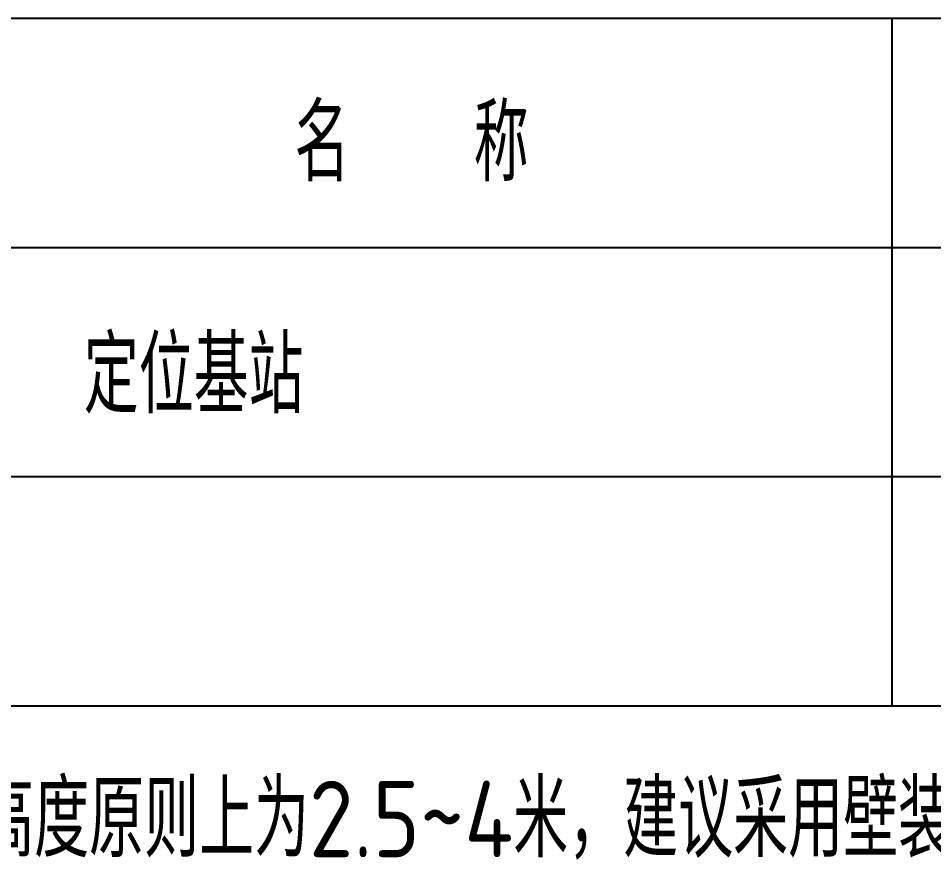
# Model space of a CAD drawing. Extents: x 93518 to 937116, y -359949 to 58022.
# Drawn here: x 696997 to 700594, y -115409 to -112104 of the extents above; entities that cross this region are included whole.
import ezdxf

# ---------------------------------------------------------------- set-up
doc = ezdxf.new("R2010")
doc.units = 0
doc.header["$LTSCALE"] = 1000
doc.header["$MEASUREMENT"] = 0
doc.layers.add('-人员定位标注', color=4, linetype='CONTINUOUS')
doc.styles.add('-GBCBIGGBENOR', font='gbenor.shx', dxfattribs={"width": 0.7, "bigfont": 'gbcbig.shx'})

msp = doc.modelspace()

# ---------------------------------------------------------------- linework, layer by layer
at = {"layer": '-人员定位标注'}
for p, q in [((694471.6, -112104.3), (713092.1, -112104.3)), ((700429.4, -112104.3), (700429.4, -114804.3)), ((694471.6, -113004.3), (713092.1, -113004.3)), ((694471.6, -113904.3), (713092.1, -113904.3)), ((694471.6, -114804.3), (713092.1, -114804.3))]:
    msp.add_line(p, q, dxfattribs=at)

# ---------------------------------------------------------------- texts
at = {"layer": '-人员定位标注', "style": '-GBCBIGGBENOR'}
for s, p in [('名   称', (698082.7, -112744.3)), ('定位基站', (697254.4, -113655.9)), ('说明：各定位基站安装高度原则上为2.5~4米，建议采用壁装，个别安装高度根据现场实际情况进行调整，尽量避免在每2个基站（一维定位）或4个基站（二维定位）覆盖范围内有遮挡物。', (694683.7, -115399))]:
    msp.add_text(s, height=300, dxfattribs=at).set_placement(p)

doc.saveas('drawing.dxf')
